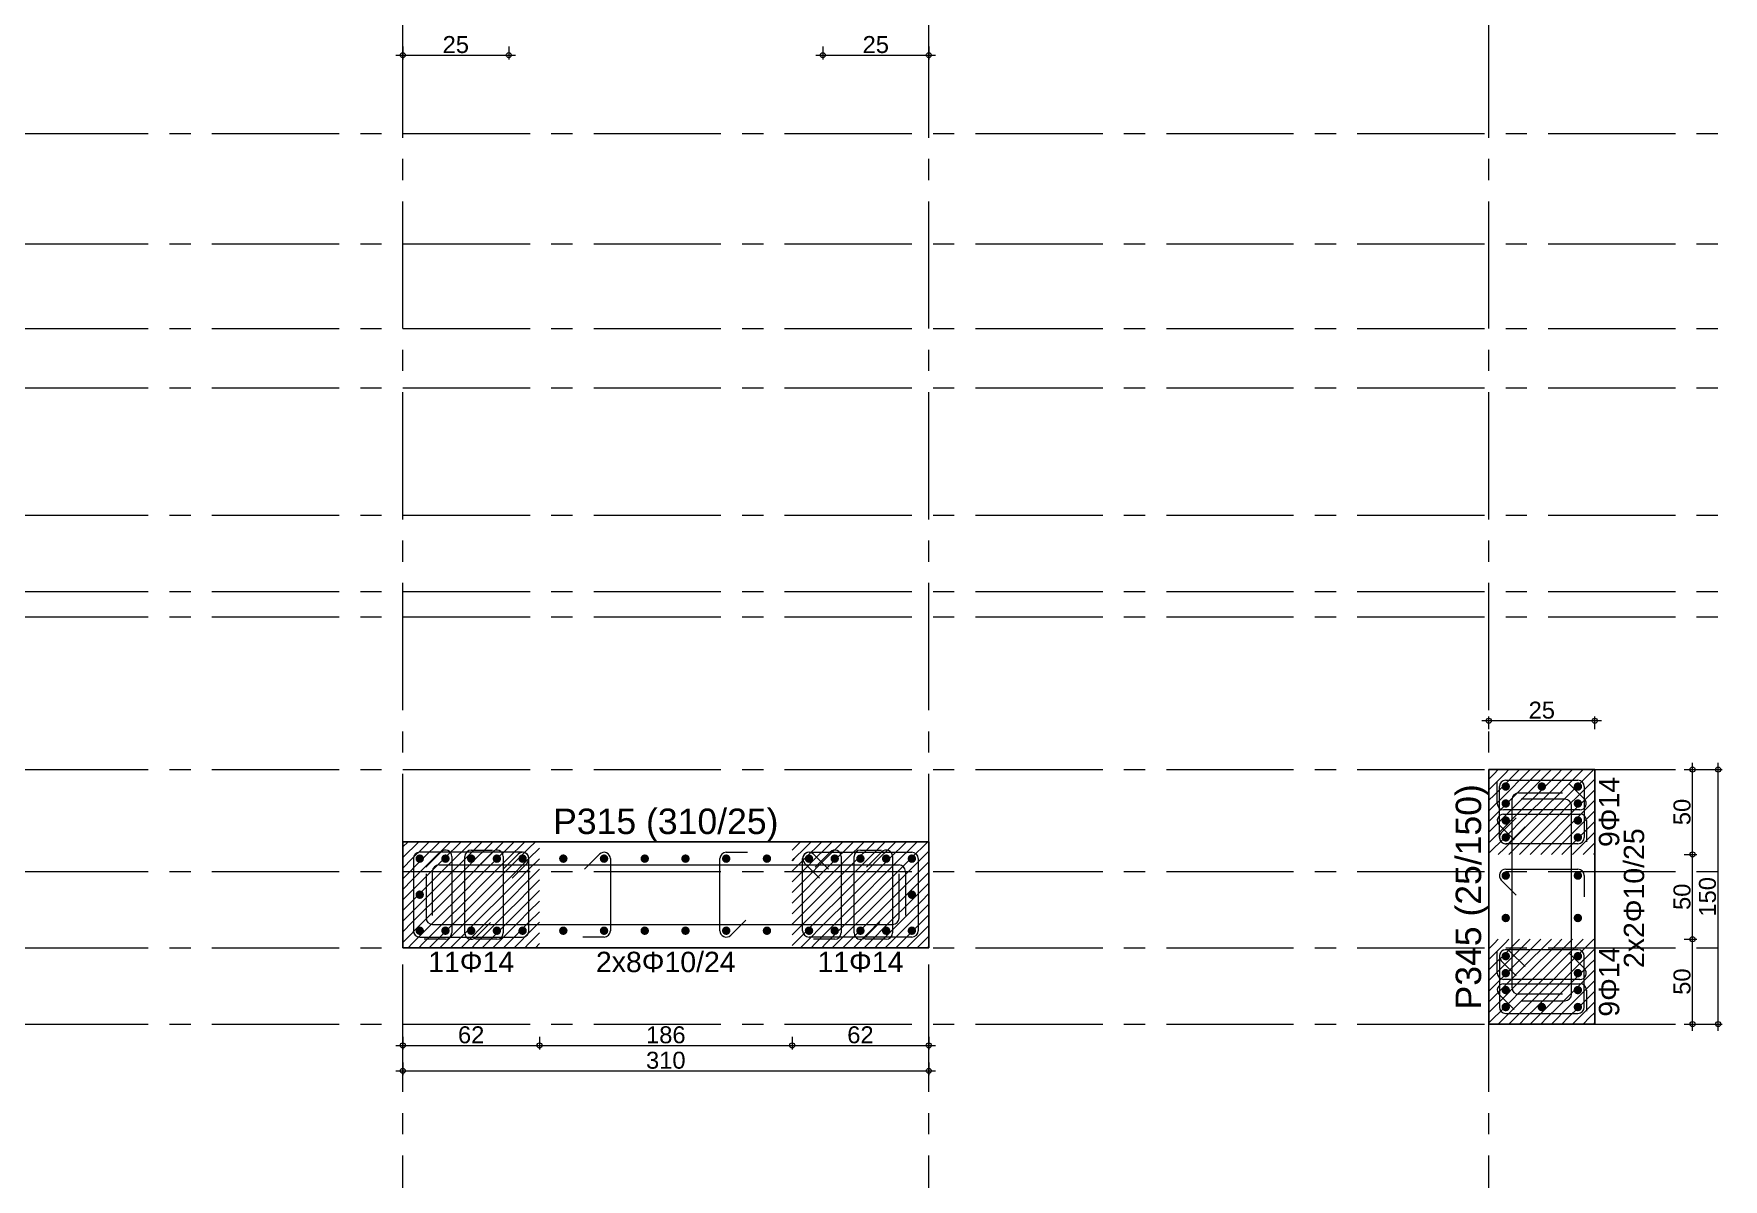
# Model space of a CAD drawing. Header units: millimetres. Extents: x 2232 to 85269, y -3593 to 5869.
# Drawn here: x 34444 to 35440, y 3792 to 4467 of the extents above; entities that cross this region are included whole.
import ezdxf

# ---------------------------------------------------------------- set-up
doc = ezdxf.new("R2010")
doc.units = ezdxf.units.MM
doc.linetypes.add('CENTER2', pattern=[112.5, 75, -12.5, 12.5, -12.5])
doc.linetypes.add('DASHDOT2', pattern=[12.7, 6.35, -3.175, 0, -3.175])
doc.layers.add('aks', color=251, linetype='DASHDOT2', lineweight=35)
for name, color, linetype in [('Donatı Yazısı', 7, 'Continuous'), ('Donatı Çizgisi', 7, 'Continuous'), ('Kolon', 7, 'Continuous'), ('Ölçülendirme', 7, 'Continuous')]:
    doc.layers.add(name, color=color, linetype=linetype)
doc.styles.add('arial_1_18', font='arial.ttf', dxfattribs={"height": 0.2})

# ---------------------------------------------------------------- blocks, each defined once
blk = doc.blocks.new('IDE999Entity7000')
at = {"layer": 'aks', "color": 250, "linetype": 'CENTER2', "lineweight": 5}
blk.add_lwpolyline([(26135.63, 200), (26135.63, 2530)], dxfattribs=at)
blk = doc.blocks.new('IDE999Entity7001')
at = {"layer": 'aks', "color": 250, "linetype": 'CENTER2', "lineweight": 5}
blk.add_lwpolyline([(26465.63, 200), (26465.63, 2530)], dxfattribs=at)
blk = doc.blocks.new('IDE999Entity7002')
at = {"layer": 'aks', "color": 250, "linetype": 'CENTER2', "lineweight": 5}
blk.add_lwpolyline([(25825.63, 200), (25825.63, 2530)], dxfattribs=at)
blk = doc.blocks.new('IDE999Entity7007')
at = {"layer": 'aks', "color": 250, "linetype": 'CENTER2', "lineweight": 5}
blk.add_lwpolyline([(24025.63, 1440), (27285.63, 1440)], dxfattribs=at)
blk = doc.blocks.new('IDE999Entity7008')
at = {"layer": 'aks', "color": 250, "linetype": 'CENTER2', "lineweight": 5}
blk.add_lwpolyline([(24025.63, 1290), (27285.63, 1290)], dxfattribs=at)
blk = doc.blocks.new('IDE999Entity7009')
at = {"layer": 'aks', "color": 250, "linetype": 'CENTER2', "lineweight": 5}
blk.add_lwpolyline([(24025.63, 1065), (27285.63, 1065)], dxfattribs=at)
blk = doc.blocks.new('IDE999Entity7010')
at = {"layer": 'aks', "color": 250, "linetype": 'CENTER2', "lineweight": 5}
blk.add_lwpolyline([(24025.63, 915), (27285.63, 915)], dxfattribs=at)
blk = doc.blocks.new('IDE999Entity7011')
at = {"layer": 'aks', "color": 250, "linetype": 'CENTER2', "lineweight": 5}
blk.add_lwpolyline([(24025.63, 1170), (27285.63, 1170)], dxfattribs=at)
blk = doc.blocks.new('IDE999Entity7012')
at = {"layer": 'aks', "color": 250, "linetype": 'CENTER2', "lineweight": 5}
blk.add_lwpolyline([(24025.63, 1325), (27285.63, 1325)], dxfattribs=at)
blk = doc.blocks.new('IDE999Entity7013')
at = {"layer": 'aks', "color": 250, "linetype": 'CENTER2', "lineweight": 5}
blk.add_lwpolyline([(24025.63, 1215), (27285.63, 1215)], dxfattribs=at)
blk = doc.blocks.new('IDE999Entity7014')
at = {"layer": 'aks', "color": 250, "linetype": 'CENTER2', "lineweight": 5}
blk.add_lwpolyline([(24025.63, 960), (27285.63, 960)], dxfattribs=at)
blk = doc.blocks.new('IDE999Entity7017')
at = {"layer": 'aks', "color": 250, "linetype": 'CENTER2', "lineweight": 5}
blk.add_lwpolyline([(24025.63, 1155), (27285.63, 1155)], dxfattribs=at)
blk = doc.blocks.new('IDE999Entity7018')
at = {"layer": 'aks', "color": 250, "linetype": 'CENTER2', "lineweight": 5}
blk.add_lwpolyline([(24025.63, 1005), (27285.63, 1005)], dxfattribs=at)
blk = doc.blocks.new('IDE999Entity7043')
at = {"layer": 'aks', "color": 250, "linetype": 'CENTER2', "lineweight": 5}
blk.add_lwpolyline([(24025.63, 1375), (27285.63, 1375)], dxfattribs=at)

msp = doc.modelspace()

# ---------------------------------------------------------------- hatches: boundary and pattern name
at = {"layer": 'Donatı Çizgisi', "linetype": 'Continuous', "lineweight": 5}
h = msp.add_hatch(color=5, dxfattribs=at)
edge = h.paths.add_edge_path(flags=0)
edge.add_arc((35311.73, 4023.17), 2.5, 0, 360)
h = msp.add_hatch(color=5, dxfattribs=at)
edge = h.paths.add_edge_path(flags=0)
edge.add_arc((35332.98, 4023.17), 2.5, 0, 360)
h = msp.add_hatch(color=5, dxfattribs=at)
edge = h.paths.add_edge_path(flags=0)
edge.add_arc((35354.23, 4023.17), 2.5, 0, 360)
h = msp.add_hatch(color=5, dxfattribs=at)
edge = h.paths.add_edge_path(flags=0)
edge.add_arc((35311.73, 4013.17), 2.5, 0, 360)
h = msp.add_hatch(color=5, dxfattribs=at)
edge = h.paths.add_edge_path(flags=0)
edge.add_arc((35354.23, 4013.17), 2.5, 0, 360)
h = msp.add_hatch(color=5, dxfattribs=at)
edge = h.paths.add_edge_path(flags=0)
edge.add_arc((35311.73, 4003.17), 2.5, 0, 360)
h = msp.add_hatch(color=5, dxfattribs=at)
edge = h.paths.add_edge_path(flags=0)
edge.add_arc((35354.23, 4003.17), 2.5, 0, 360)
h = msp.add_hatch(color=5, dxfattribs=at)
edge = h.paths.add_edge_path(flags=0)
edge.add_arc((35311.73, 3993.17), 2.5, 0, 360)
h = msp.add_hatch(color=5, dxfattribs=at)
edge = h.paths.add_edge_path(flags=0)
edge.add_arc((35354.23, 3993.17), 2.5, 0, 360)
h = msp.add_hatch(color=5, dxfattribs=at)
edge = h.paths.add_edge_path(flags=0)
edge.add_arc((34671.73, 3980.67), 2.5, 0, 360)
h = msp.add_hatch(color=5, dxfattribs=at)
edge = h.paths.add_edge_path(flags=0)
edge.add_arc((34686.88, 3980.67), 2.5, 0, 360)
h = msp.add_hatch(color=5, dxfattribs=at)
edge = h.paths.add_edge_path(flags=0)
edge.add_arc((34702.03, 3980.67), 2.5, 0, 360)
h = msp.add_hatch(color=5, dxfattribs=at)
edge = h.paths.add_edge_path(flags=0)
edge.add_arc((34717.18, 3980.67), 2.5, 0, 360)
h = msp.add_hatch(color=5, dxfattribs=at)
edge = h.paths.add_edge_path(flags=0)
edge.add_arc((34732.33, 3980.67), 2.5, 0, 360)
h = msp.add_hatch(color=5, dxfattribs=at)
edge = h.paths.add_edge_path(flags=0)
edge.add_arc((34756.33, 3980.67), 2.5, 0, 360)
h = msp.add_hatch(color=5, dxfattribs=at)
edge = h.paths.add_edge_path(flags=0)
edge.add_arc((34780.33, 3980.67), 2.5, 0, 360)
h = msp.add_hatch(color=5, dxfattribs=at)
edge = h.paths.add_edge_path(flags=0)
edge.add_arc((34804.33, 3980.67), 2.5, 0, 360)
h = msp.add_hatch(color=5, dxfattribs=at)
edge = h.paths.add_edge_path(flags=0)
edge.add_arc((34828.33, 3980.67), 2.5, 0, 360)
h = msp.add_hatch(color=5, dxfattribs=at)
edge = h.paths.add_edge_path(flags=0)
edge.add_arc((34852.33, 3980.67), 2.5, 0, 360)
h = msp.add_hatch(color=5, dxfattribs=at)
edge = h.paths.add_edge_path(flags=0)
edge.add_arc((34876.33, 3980.67), 2.5, 0, 360)
h = msp.add_hatch(color=5, dxfattribs=at)
edge = h.paths.add_edge_path(flags=0)
edge.add_arc((34901.13, 3980.67), 2.5, 0, 360)
h = msp.add_hatch(color=5, dxfattribs=at)
edge = h.paths.add_edge_path(flags=0)
edge.add_arc((34916.28, 3980.67), 2.5, 0, 360)
h = msp.add_hatch(color=5, dxfattribs=at)
edge = h.paths.add_edge_path(flags=0)
edge.add_arc((34931.43, 3980.67), 2.5, 0, 360)
h = msp.add_hatch(color=5, dxfattribs=at)
edge = h.paths.add_edge_path(flags=0)
edge.add_arc((34946.58, 3980.67), 2.5, 0, 360)
h = msp.add_hatch(color=5, dxfattribs=at)
edge = h.paths.add_edge_path(flags=0)
edge.add_arc((34961.73, 3980.67), 2.5, 0, 360)
h = msp.add_hatch(color=5, dxfattribs=at)
edge = h.paths.add_edge_path(flags=0)
edge.add_arc((35311.73, 3970.67), 2.5, 0, 360)
h = msp.add_hatch(color=5, dxfattribs=at)
edge = h.paths.add_edge_path(flags=0)
edge.add_arc((35354.23, 3970.67), 2.5, 0, 360)
h = msp.add_hatch(color=5, dxfattribs=at)
edge = h.paths.add_edge_path(flags=0)
edge.add_arc((34671.73, 3959.42), 2.5, 0, 360)
h = msp.add_hatch(color=5, dxfattribs=at)
edge = h.paths.add_edge_path(flags=0)
edge.add_arc((34961.73, 3959.42), 2.5, 0, 360)
h = msp.add_hatch(color=5, dxfattribs=at)
edge = h.paths.add_edge_path(flags=0)
edge.add_arc((35311.73, 3945.67), 2.5, 0, 360)
h = msp.add_hatch(color=5, dxfattribs=at)
edge = h.paths.add_edge_path(flags=0)
edge.add_arc((35354.23, 3945.67), 2.5, 0, 360)
h = msp.add_hatch(color=5, dxfattribs=at)
edge = h.paths.add_edge_path(flags=0)
edge.add_arc((34671.73, 3938.17), 2.5, 0, 360)
h = msp.add_hatch(color=5, dxfattribs=at)
edge = h.paths.add_edge_path(flags=0)
edge.add_arc((34686.88, 3938.17), 2.5, 0, 360)
h = msp.add_hatch(color=5, dxfattribs=at)
edge = h.paths.add_edge_path(flags=0)
edge.add_arc((34702.03, 3938.17), 2.5, 0, 360)
h = msp.add_hatch(color=5, dxfattribs=at)
edge = h.paths.add_edge_path(flags=0)
edge.add_arc((34717.18, 3938.17), 2.5, 0, 360)
h = msp.add_hatch(color=5, dxfattribs=at)
edge = h.paths.add_edge_path(flags=0)
edge.add_arc((34732.33, 3938.17), 2.5, 0, 360)
h = msp.add_hatch(color=5, dxfattribs=at)
edge = h.paths.add_edge_path(flags=0)
edge.add_arc((34756.33, 3938.17), 2.5, 0, 360)
h = msp.add_hatch(color=5, dxfattribs=at)
edge = h.paths.add_edge_path(flags=0)
edge.add_arc((34780.33, 3938.17), 2.5, 0, 360)
h = msp.add_hatch(color=5, dxfattribs=at)
edge = h.paths.add_edge_path(flags=0)
edge.add_arc((34804.33, 3938.17), 2.5, 0, 360)
h = msp.add_hatch(color=5, dxfattribs=at)
edge = h.paths.add_edge_path(flags=0)
edge.add_arc((34828.33, 3938.17), 2.5, 0, 360)
h = msp.add_hatch(color=5, dxfattribs=at)
edge = h.paths.add_edge_path(flags=0)
edge.add_arc((34852.33, 3938.17), 2.5, 0, 360)
h = msp.add_hatch(color=5, dxfattribs=at)
edge = h.paths.add_edge_path(flags=0)
edge.add_arc((34876.33, 3938.17), 2.5, 0, 360)
h = msp.add_hatch(color=5, dxfattribs=at)
edge = h.paths.add_edge_path(flags=0)
edge.add_arc((34901.13, 3938.17), 2.5, 0, 360)
h = msp.add_hatch(color=5, dxfattribs=at)
edge = h.paths.add_edge_path(flags=0)
edge.add_arc((34916.28, 3938.17), 2.5, 0, 360)
h = msp.add_hatch(color=5, dxfattribs=at)
edge = h.paths.add_edge_path(flags=0)
edge.add_arc((34931.43, 3938.17), 2.5, 0, 360)
h = msp.add_hatch(color=5, dxfattribs=at)
edge = h.paths.add_edge_path(flags=0)
edge.add_arc((34946.58, 3938.17), 2.5, 0, 360)
h = msp.add_hatch(color=5, dxfattribs=at)
edge = h.paths.add_edge_path(flags=0)
edge.add_arc((34961.73, 3938.17), 2.5, 0, 360)
h = msp.add_hatch(color=5, dxfattribs=at)
edge = h.paths.add_edge_path(flags=0)
edge.add_arc((35311.73, 3923.17), 2.5, 0, 360)
h = msp.add_hatch(color=5, dxfattribs=at)
edge = h.paths.add_edge_path(flags=0)
edge.add_arc((35354.23, 3923.17), 2.5, 0, 360)
h = msp.add_hatch(color=5, dxfattribs=at)
edge = h.paths.add_edge_path(flags=0)
edge.add_arc((35311.73, 3913.17), 2.5, 0, 360)
h = msp.add_hatch(color=5, dxfattribs=at)
edge = h.paths.add_edge_path(flags=0)
edge.add_arc((35354.23, 3913.17), 2.5, 0, 360)
h = msp.add_hatch(color=5, dxfattribs=at)
edge = h.paths.add_edge_path(flags=0)
edge.add_arc((35311.73, 3903.17), 2.5, 0, 360)
h = msp.add_hatch(color=5, dxfattribs=at)
edge = h.paths.add_edge_path(flags=0)
edge.add_arc((35354.23, 3903.17), 2.5, 0, 360)
h = msp.add_hatch(color=5, dxfattribs=at)
edge = h.paths.add_edge_path(flags=0)
edge.add_arc((35311.73, 3893.17), 2.5, 0, 360)
h = msp.add_hatch(color=5, dxfattribs=at)
edge = h.paths.add_edge_path(flags=0)
edge.add_arc((35332.98, 3893.17), 2.5, 0, 360)
h = msp.add_hatch(color=5, dxfattribs=at)
edge = h.paths.add_edge_path(flags=0)
edge.add_arc((35354.23, 3893.17), 2.5, 0, 360)

# ---------------------------------------------------------------- linework, layer by layer
at = {"layer": 'Donatı Çizgisi', "color": 1, "linetype": 'Continuous', "lineweight": 5}
for points in [[(35306.73, 4013.17), (35306.73, 4025.67)], [(35349.29, 4024.66), (35358.13, 4015.82)], [(35315.48, 3904.42), (35315.48, 4015.67)], [(35319.23, 4019.42), (35345.23, 4019.42)], [(35346.73, 4015.67), (35320.73, 4015.67)], [(35355.48, 4009.42), (35310.48, 4009.42)], [(35310.48, 4006.92), (35355.48, 4006.92)], [(35350.48, 3900.67), (35350.48, 4011.92)], [(35359.23, 4003.17), (35359.23, 3990.67)], [(35316.67, 3991.67), (35307.83, 4000.51)], [(34675.39, 3975.73), (34684.23, 3984.57)], [(34702.03, 3985.67), (34714.53, 3985.67)], [(34705.69, 3975.73), (34714.53, 3984.57)], [(34768.84, 3974.48), (34777.68, 3983.32)], [(34852.33, 3984.42), (34864.83, 3984.42)], [(34904.79, 3975.73), (34913.63, 3984.57)], [(34931.43, 3985.67), (34943.93, 3985.67)], [(34935.09, 3975.73), (34943.93, 3984.57)], [(34679.23, 3947.17), (34679.23, 3973.17)], [(34682.98, 3976.92), (34954.23, 3976.92)], [(34690.63, 3981.92), (34690.63, 3936.92)], [(34698.28, 3936.92), (34698.28, 3981.92)], [(34720.93, 3981.92), (34720.93, 3936.92)], [(34784.08, 3980.67), (34784.08, 3938.17)], [(34848.58, 3938.17), (34848.58, 3980.67)], [(34920.03, 3981.92), (34920.03, 3936.92)], [(34927.68, 3936.92), (34927.68, 3981.92)], [(34950.33, 3981.92), (34950.33, 3936.92)], [(34957.98, 3973.17), (34957.98, 3947.17)], [(35311.73, 3974.42), (35354.23, 3974.42)], [(34675.48, 3971.67), (34675.48, 3945.67)], [(34954.23, 3945.67), (34954.23, 3971.67)], [(35317.92, 3959.17), (35309.08, 3968.01)], [(35357.98, 3970.67), (35357.98, 3958.17)], [(34713.52, 3943.1), (34704.68, 3934.26)], [(34863.82, 3944.35), (34854.98, 3935.51)], [(34942.92, 3943.1), (34934.08, 3934.26)], [(34686.88, 3933.17), (34674.38, 3933.17)], [(34679.23, 3941.92), (34950.48, 3941.92)], [(34717.18, 3933.17), (34704.68, 3933.17)], [(34780.33, 3934.42), (34767.83, 3934.42)], [(34916.28, 3933.17), (34903.78, 3933.17)], [(34946.58, 3933.17), (34934.08, 3933.17)], [(35306.73, 3913.17), (35306.73, 3925.67)], [(35349.29, 3924.66), (35358.13, 3915.82)], [(35355.48, 3909.42), (35310.48, 3909.42)], [(35310.48, 3906.92), (35355.48, 3906.92)], [(35359.23, 3903.17), (35359.23, 3890.67)], [(35316.67, 3891.67), (35307.83, 3900.51)], [(35345.23, 3900.67), (35319.23, 3900.67)], [(35320.73, 3896.92), (35346.73, 3896.92)]]:
    msp.add_lwpolyline(points, dxfattribs=at)
at = {"layer": 'Donatı Çizgisi', "color": 5, "linetype": 'Continuous', "lineweight": 5}
for points in [[(35307.98, 3993.17), (35307.98, 4023.17)], [(35311.73, 4026.92), (35354.23, 4026.92)], [(35357.98, 4023.17), (35357.98, 3993.17)], [(35309.08, 3995.82), (35317.92, 4004.66)], [(35323.22, 3999.35), (35314.38, 3990.51)], [(34732.33, 3984.42), (34671.73, 3984.42)], [(34729.68, 3983.32), (34720.84, 3974.48)], [(34901.13, 3984.42), (34961.73, 3984.42)], [(34903.78, 3983.32), (34912.62, 3974.48)], [(35354.23, 3989.42), (35311.73, 3989.42)], [(34667.98, 3980.67), (34667.98, 3938.17)], [(34726.14, 3969.17), (34734.98, 3978.01)], [(34736.08, 3938.17), (34736.08, 3980.67)], [(34897.38, 3938.17), (34897.38, 3980.67)], [(34907.32, 3969.17), (34898.48, 3978.01)], [(34965.48, 3980.67), (34965.48, 3938.17)], [(34671.73, 3934.42), (34732.33, 3934.42)], [(34961.73, 3934.42), (34901.13, 3934.42)], [(35307.98, 3923.17), (35307.98, 3893.17)], [(35354.23, 3926.92), (35311.73, 3926.92)], [(35323.22, 3916.98), (35314.38, 3925.82)], [(35357.98, 3893.17), (35357.98, 3923.17)], [(35309.08, 3920.51), (35317.92, 3911.67)], [(35311.73, 3889.42), (35354.23, 3889.42)]]:
    msp.add_lwpolyline(points, dxfattribs=at)
for centre, start, end in [((35311.73, 4023.17), 90, 180), ((35354.23, 4023.17), 0, 90), ((35311.73, 3993.17), 135, 270), ((35311.73, 3993.17), 180, 315), ((35354.23, 3993.17), 270, 0), ((34671.73, 3980.67), 90, 180), ((34732.33, 3980.67), 0, 135), ((34732.33, 3980.67), 315, 90), ((34901.13, 3980.67), 90, 225), ((34901.13, 3980.67), 45, 180), ((34961.73, 3980.67), 0, 90), ((34671.73, 3938.17), 180, 270), ((34732.33, 3938.17), 270, 0), ((34901.13, 3938.17), 180, 270), ((34961.73, 3938.17), 270, 0), ((35311.73, 3923.17), 45, 180), ((35311.73, 3923.17), 90, 225), ((35354.23, 3923.17), 0, 90), ((35311.73, 3893.17), 180, 270), ((35354.23, 3893.17), 270, 0)]:
    msp.add_arc(centre, 3.75, start, end, dxfattribs=at)
at = {"layer": 'Donatı Çizgisi', "color": 1, "linetype": 'Continuous', "lineweight": 5}
for centre, start, end in [((35310.48, 4013.17), 180, 270), ((35319.23, 4015.67), 90, 180), ((35346.73, 4011.92), 0, 90), ((35355.48, 4013.17), 270, 45), ((35310.48, 4003.17), 90, 225), ((35355.48, 4003.17), 0, 90), ((34686.88, 3981.92), 0, 135), ((34702.03, 3981.92), 90, 180), ((34717.18, 3981.92), 0, 135), ((34780.33, 3980.67), 0, 135), ((34852.33, 3980.67), 90, 180), ((34916.28, 3981.92), 0, 135), ((34931.43, 3981.92), 90, 180), ((34946.58, 3981.92), 0, 135), ((34682.98, 3973.17), 90, 180), ((34954.23, 3973.17), 0, 90), ((35311.73, 3970.67), 90, 225), ((35354.23, 3970.67), 0, 90), ((34679.23, 3945.67), 180, 270), ((34950.48, 3945.67), 270, 0), ((34686.88, 3936.92), 270, 0), ((34702.03, 3936.92), 180, 315), ((34717.18, 3936.92), 270, 0), ((34780.33, 3938.17), 270, 0), ((34852.33, 3938.17), 180, 315), ((34916.28, 3936.92), 270, 0), ((34931.43, 3936.92), 180, 315), ((34946.58, 3936.92), 270, 0), ((35310.48, 3913.17), 180, 270), ((35355.48, 3913.17), 270, 45), ((35310.48, 3903.17), 90, 225), ((35319.23, 3904.42), 180, 270), ((35355.48, 3903.17), 0, 90), ((35346.73, 3900.67), 270, 0)]:
    msp.add_arc(centre, 3.75, start, end, dxfattribs=at)
at = {"layer": 'Kolon', "color": 33, "linetype": 'Continuous', "lineweight": -3}
for points in [[(35301.73, 3883.17), (35301.73, 4033.17)], [(35301.73, 4033.17), (35364.23, 4033.17)], [(35364.23, 3883.17), (35364.23, 4033.17)], [(34661.73, 3990.67), (34971.73, 3990.67)], [(34661.73, 3928.17), (34661.73, 3990.67)], [(34971.73, 3928.17), (34971.73, 3990.67)], [(34661.73, 3928.17), (34971.73, 3928.17)], [(35301.73, 3883.17), (35364.23, 3883.17)]]:
    msp.add_lwpolyline(points, dxfattribs=at)
at = {"layer": 'Kolon', "color": 251, "linetype": 'Continuous', "lineweight": -3}
for points in [[(35304.85, 4030.67), (35307.35, 4033.17)], [(35311.1, 4030.67), (35313.6, 4033.17)], [(35317.35, 4030.67), (35319.85, 4033.17)], [(35323.6, 4030.67), (35326.1, 4033.17)], [(35329.85, 4030.67), (35332.35, 4033.17)], [(35336.1, 4030.67), (35338.6, 4033.17)], [(35342.35, 4030.67), (35344.85, 4033.17)], [(35348.6, 4030.67), (35351.1, 4033.17)], [(35354.85, 4030.67), (35357.35, 4033.17)], [(35361.1, 4030.67), (35363.6, 4033.17)], [(35301.73, 4021.3), (35311.1, 4030.67)], [(35301.73, 4027.55), (35304.85, 4030.67)], [(35304.85, 4018.17), (35311.1, 4024.42)], [(35311.1, 4018.17), (35323.6, 4030.67)], [(35311.1, 4024.42), (35317.35, 4030.67)], [(35317.35, 4018.17), (35323.6, 4024.42)], [(35323.6, 4018.17), (35336.1, 4030.67)], [(35323.6, 4024.42), (35329.85, 4030.67)], [(35329.85, 4018.17), (35336.1, 4024.42)], [(35336.1, 4018.17), (35348.6, 4030.67)], [(35336.1, 4024.42), (35342.35, 4030.67)], [(35342.35, 4018.17), (35348.6, 4024.42)], [(35348.6, 4018.17), (35361.1, 4030.67)], [(35348.6, 4024.42), (35354.85, 4030.67)], [(35354.85, 4018.17), (35361.1, 4024.42)], [(35361.1, 4024.42), (35364.23, 4027.55)], [(35301.73, 4008.8), (35311.1, 4018.17)], [(35301.73, 4015.05), (35304.85, 4018.17)], [(35311.1, 4005.67), (35323.6, 4018.17)], [(35311.1, 4011.92), (35317.35, 4018.17)], [(35323.6, 4005.67), (35336.1, 4018.17)], [(35323.6, 4011.92), (35329.85, 4018.17)], [(35336.1, 4005.67), (35348.6, 4018.17)], [(35336.1, 4011.92), (35342.35, 4018.17)], [(35348.6, 4005.67), (35361.1, 4018.17)], [(35348.6, 4011.92), (35354.85, 4018.17)], [(35361.1, 4018.17), (35364.23, 4021.3)], [(35361.1, 4011.92), (35364.23, 4015.05)], [(35301.73, 3996.3), (35311.1, 4005.67)], [(35301.73, 4002.55), (35304.85, 4005.67)], [(35304.85, 4005.67), (35311.1, 4011.92)], [(35311.1, 3993.17), (35323.6, 4005.67)], [(35311.1, 3999.42), (35317.35, 4005.67)], [(35317.35, 4005.67), (35323.6, 4011.92)], [(35323.6, 3993.17), (35336.1, 4005.67)], [(35323.6, 3999.42), (35329.85, 4005.67)], [(35329.85, 4005.67), (35336.1, 4011.92)], [(35336.1, 3993.17), (35348.6, 4005.67)], [(35336.1, 3999.42), (35342.35, 4005.67)], [(35342.35, 4005.67), (35348.6, 4011.92)], [(35348.6, 3993.17), (35361.1, 4005.67)], [(35348.6, 3999.42), (35354.85, 4005.67)], [(35354.85, 4005.67), (35361.1, 4011.92)], [(35361.1, 4005.67), (35364.23, 4008.8)], [(35361.1, 3999.42), (35364.23, 4002.55)], [(35301.73, 3983.8), (35311.1, 3993.17)], [(35301.73, 3990.05), (35304.85, 3993.17)], [(35304.85, 3993.17), (35311.1, 3999.42)], [(35311.1, 3986.92), (35317.35, 3993.17)], [(35313.6, 3983.17), (35323.6, 3993.17)], [(35317.35, 3993.17), (35323.6, 3999.42)], [(35323.6, 3986.92), (35329.85, 3993.17)], [(35326.1, 3983.17), (35336.1, 3993.17)], [(35329.85, 3993.17), (35336.1, 3999.42)], [(35336.1, 3986.92), (35342.35, 3993.17)], [(35338.6, 3983.17), (35348.6, 3993.17)], [(35342.35, 3993.17), (35348.6, 3999.42)], [(35348.6, 3986.92), (35354.85, 3993.17)], [(35351.1, 3983.17), (35361.1, 3993.17)], [(35354.85, 3993.17), (35361.1, 3999.42)], [(35361.1, 3993.17), (35364.23, 3996.3)], [(34661.73, 3981.3), (34671.1, 3990.67)], [(34661.73, 3987.55), (34664.85, 3990.67)], [(34667.35, 3980.67), (34673.6, 3986.92)], [(34673.6, 3980.67), (34683.6, 3990.67)], [(34673.6, 3986.92), (34677.35, 3990.67)], [(34679.85, 3980.67), (34686.1, 3986.92)], [(34686.1, 3980.67), (34696.1, 3990.67)], [(34686.1, 3986.92), (34689.85, 3990.67)], [(34692.35, 3980.67), (34698.6, 3986.92)], [(34698.6, 3980.67), (34708.6, 3990.67)], [(34698.6, 3986.92), (34702.35, 3990.67)], [(34704.85, 3980.67), (34711.1, 3986.92)], [(34711.1, 3980.67), (34721.1, 3990.67)], [(34711.1, 3986.92), (34714.85, 3990.67)], [(34717.35, 3980.67), (34723.6, 3986.92)], [(34723.6, 3980.67), (34733.6, 3990.67)], [(34723.6, 3986.92), (34727.35, 3990.67)], [(34729.85, 3980.67), (34736.1, 3986.92)], [(34736.1, 3986.92), (34739.85, 3990.67)], [(34736.1, 3980.67), (34742.33, 3986.9)], [(34891.13, 3985.7), (34896.1, 3990.67)], [(34892.35, 3980.67), (34898.6, 3986.92)], [(34898.6, 3980.67), (34908.6, 3990.67)], [(34898.6, 3986.92), (34902.35, 3990.67)], [(34904.85, 3980.67), (34911.1, 3986.92)], [(34911.1, 3980.67), (34921.1, 3990.67)], [(34911.1, 3986.92), (34914.85, 3990.67)], [(34917.35, 3980.67), (34923.6, 3986.92)], [(34923.6, 3980.67), (34933.6, 3990.67)], [(34923.6, 3986.92), (34927.35, 3990.67)], [(34929.85, 3980.67), (34936.1, 3986.92)], [(34936.1, 3980.67), (34946.1, 3990.67)], [(34936.1, 3986.92), (34939.85, 3990.67)], [(34942.35, 3980.67), (34948.6, 3986.92)], [(34948.6, 3980.67), (34958.6, 3990.67)], [(34948.6, 3986.92), (34952.35, 3990.67)], [(34954.85, 3980.67), (34961.1, 3986.92)], [(34961.1, 3980.67), (34971.1, 3990.67)], [(34961.1, 3986.92), (34964.85, 3990.67)], [(34967.35, 3980.67), (34971.73, 3985.05)], [(35307.35, 3983.17), (35311.1, 3986.92)], [(35319.85, 3983.17), (35323.6, 3986.92)], [(35332.35, 3983.17), (35336.1, 3986.92)], [(35344.85, 3983.17), (35348.6, 3986.92)], [(35357.35, 3983.17), (35361.1, 3986.92)], [(35361.1, 3986.92), (35364.23, 3990.05)], [(35363.6, 3983.17), (35364.23, 3983.8)], [(34661.73, 3968.8), (34673.6, 3980.67)], [(34661.73, 3975.05), (34667.35, 3980.67)], [(34667.35, 3968.17), (34673.6, 3974.42)], [(34673.6, 3968.17), (34686.1, 3980.67)], [(34673.6, 3974.42), (34679.85, 3980.67)], [(34679.85, 3968.17), (34686.1, 3974.42)], [(34686.1, 3968.17), (34698.6, 3980.67)], [(34686.1, 3974.42), (34692.35, 3980.67)], [(34692.35, 3968.17), (34698.6, 3974.42)], [(34698.6, 3968.17), (34711.1, 3980.67)], [(34698.6, 3974.42), (34704.85, 3980.67)], [(34704.85, 3968.17), (34711.1, 3974.42)], [(34711.1, 3968.17), (34723.6, 3980.67)], [(34711.1, 3974.42), (34717.35, 3980.67)], [(34717.35, 3968.17), (34723.6, 3974.42)], [(34723.6, 3968.17), (34736.1, 3980.67)], [(34723.6, 3974.42), (34729.85, 3980.67)], [(34729.85, 3968.17), (34736.1, 3974.42)], [(34736.1, 3974.42), (34742.33, 3980.65)], [(34736.1, 3968.17), (34742.33, 3974.4)], [(34891.13, 3973.2), (34898.6, 3980.67)], [(34891.13, 3979.45), (34892.35, 3980.67)], [(34892.35, 3968.17), (34898.6, 3974.42)], [(34898.6, 3968.17), (34911.1, 3980.67)], [(34898.6, 3974.42), (34904.85, 3980.67)], [(34904.85, 3968.17), (34911.1, 3974.42)], [(34911.1, 3968.17), (34923.6, 3980.67)], [(34911.1, 3974.42), (34917.35, 3980.67)], [(34917.35, 3968.17), (34923.6, 3974.42)], [(34923.6, 3968.17), (34936.1, 3980.67)], [(34923.6, 3974.42), (34929.85, 3980.67)], [(34929.85, 3968.17), (34936.1, 3974.42)], [(34936.1, 3968.17), (34948.6, 3980.67)], [(34936.1, 3974.42), (34942.35, 3980.67)], [(34942.35, 3968.17), (34948.6, 3974.42)], [(34948.6, 3968.17), (34961.1, 3980.67)], [(34948.6, 3974.42), (34954.85, 3980.67)], [(34954.85, 3968.17), (34961.1, 3974.42)], [(34961.1, 3974.42), (34967.35, 3980.67)], [(34961.1, 3968.17), (34971.73, 3978.8)], [(34967.35, 3968.17), (34971.73, 3972.55)], [(34661.73, 3956.3), (34673.6, 3968.17)], [(34661.73, 3962.55), (34667.35, 3968.17)], [(34673.6, 3955.67), (34686.1, 3968.17)], [(34673.6, 3961.92), (34679.85, 3968.17)], [(34686.1, 3955.67), (34698.6, 3968.17)], [(34686.1, 3961.92), (34692.35, 3968.17)], [(34698.6, 3955.67), (34711.1, 3968.17)], [(34698.6, 3961.92), (34704.85, 3968.17)], [(34711.1, 3955.67), (34723.6, 3968.17)], [(34711.1, 3961.92), (34717.35, 3968.17)], [(34723.6, 3955.67), (34736.1, 3968.17)], [(34723.6, 3961.92), (34729.85, 3968.17)], [(34736.1, 3961.92), (34742.33, 3968.15)], [(34891.13, 3960.7), (34898.6, 3968.17)], [(34891.13, 3966.95), (34892.35, 3968.17)], [(34898.6, 3955.67), (34911.1, 3968.17)], [(34898.6, 3961.92), (34904.85, 3968.17)], [(34911.1, 3955.67), (34923.6, 3968.17)], [(34911.1, 3961.92), (34917.35, 3968.17)], [(34923.6, 3955.67), (34936.1, 3968.17)], [(34923.6, 3961.92), (34929.85, 3968.17)], [(34936.1, 3955.67), (34948.6, 3968.17)], [(34936.1, 3961.92), (34942.35, 3968.17)], [(34948.6, 3955.67), (34961.1, 3968.17)], [(34948.6, 3961.92), (34954.85, 3968.17)], [(34961.1, 3961.92), (34967.35, 3968.17)], [(34961.1, 3955.67), (34971.73, 3966.3)], [(34661.73, 3943.8), (34673.6, 3955.67)], [(34661.73, 3950.05), (34667.35, 3955.67)], [(34667.35, 3955.67), (34673.6, 3961.92)], [(34673.6, 3943.17), (34686.1, 3955.67)], [(34673.6, 3949.42), (34679.85, 3955.67)], [(34679.85, 3955.67), (34686.1, 3961.92)], [(34686.1, 3943.17), (34698.6, 3955.67)], [(34686.1, 3949.42), (34692.35, 3955.67)], [(34692.35, 3955.67), (34698.6, 3961.92)], [(34698.6, 3943.17), (34711.1, 3955.67)], [(34698.6, 3949.42), (34704.85, 3955.67)], [(34704.85, 3955.67), (34711.1, 3961.92)], [(34711.1, 3943.17), (34723.6, 3955.67)], [(34711.1, 3949.42), (34717.35, 3955.67)], [(34717.35, 3955.67), (34723.6, 3961.92)], [(34723.6, 3943.17), (34736.1, 3955.67)], [(34723.6, 3949.42), (34729.85, 3955.67)], [(34729.85, 3955.67), (34736.1, 3961.92)], [(34736.1, 3955.67), (34742.33, 3961.9)], [(34736.1, 3949.42), (34742.33, 3955.65)], [(34891.13, 3948.2), (34898.6, 3955.67)], [(34891.13, 3954.45), (34892.35, 3955.67)], [(34892.35, 3955.67), (34898.6, 3961.92)], [(34898.6, 3943.17), (34911.1, 3955.67)], [(34898.6, 3949.42), (34904.85, 3955.67)], [(34904.85, 3955.67), (34911.1, 3961.92)], [(34911.1, 3943.17), (34923.6, 3955.67)], [(34911.1, 3949.42), (34917.35, 3955.67)], [(34917.35, 3955.67), (34923.6, 3961.92)], [(34923.6, 3943.17), (34936.1, 3955.67)], [(34923.6, 3949.42), (34929.85, 3955.67)], [(34929.85, 3955.67), (34936.1, 3961.92)], [(34936.1, 3943.17), (34948.6, 3955.67)], [(34936.1, 3949.42), (34942.35, 3955.67)], [(34942.35, 3955.67), (34948.6, 3961.92)], [(34948.6, 3943.17), (34961.1, 3955.67)], [(34948.6, 3949.42), (34954.85, 3955.67)], [(34954.85, 3955.67), (34961.1, 3961.92)], [(34961.1, 3949.42), (34967.35, 3955.67)], [(34961.1, 3943.17), (34971.73, 3953.8)], [(34967.35, 3955.67), (34971.73, 3960.05)], [(34661.73, 3931.3), (34673.6, 3943.17)], [(34661.73, 3937.55), (34667.35, 3943.17)], [(34667.35, 3943.17), (34673.6, 3949.42)], [(34673.6, 3930.67), (34686.1, 3943.17)], [(34673.6, 3936.92), (34679.85, 3943.17)], [(34679.85, 3943.17), (34686.1, 3949.42)], [(34686.1, 3930.67), (34698.6, 3943.17)], [(34686.1, 3936.92), (34692.35, 3943.17)], [(34692.35, 3943.17), (34698.6, 3949.42)], [(34698.6, 3930.67), (34711.1, 3943.17)], [(34698.6, 3936.92), (34704.85, 3943.17)], [(34704.85, 3943.17), (34711.1, 3949.42)], [(34711.1, 3930.67), (34723.6, 3943.17)], [(34711.1, 3936.92), (34717.35, 3943.17)], [(34717.35, 3943.17), (34723.6, 3949.42)], [(34723.6, 3930.67), (34736.1, 3943.17)], [(34723.6, 3936.92), (34729.85, 3943.17)], [(34729.85, 3943.17), (34736.1, 3949.42)], [(34736.1, 3943.17), (34742.33, 3949.4)], [(34736.1, 3936.92), (34742.33, 3943.15)], [(34891.13, 3935.7), (34898.6, 3943.17)], [(34891.13, 3941.95), (34892.35, 3943.17)], [(34892.35, 3943.17), (34898.6, 3949.42)], [(34898.6, 3930.67), (34911.1, 3943.17)], [(34898.6, 3936.92), (34904.85, 3943.17)], [(34904.85, 3943.17), (34911.1, 3949.42)], [(34911.1, 3930.67), (34923.6, 3943.17)], [(34911.1, 3936.92), (34917.35, 3943.17)], [(34917.35, 3943.17), (34923.6, 3949.42)], [(34923.6, 3930.67), (34936.1, 3943.17)], [(34923.6, 3936.92), (34929.85, 3943.17)], [(34929.85, 3943.17), (34936.1, 3949.42)], [(34936.1, 3930.67), (34948.6, 3943.17)], [(34936.1, 3936.92), (34942.35, 3943.17)], [(34942.35, 3943.17), (34948.6, 3949.42)], [(34948.6, 3930.67), (34961.1, 3943.17)], [(34948.6, 3936.92), (34954.85, 3943.17)], [(34954.85, 3943.17), (34961.1, 3949.42)], [(34961.1, 3936.92), (34967.35, 3943.17)], [(34967.35, 3943.17), (34971.73, 3947.55)], [(34667.35, 3930.67), (34673.6, 3936.92)], [(34679.85, 3930.67), (34686.1, 3936.92)], [(34692.35, 3930.67), (34698.6, 3936.92)], [(34704.85, 3930.67), (34711.1, 3936.92)], [(34717.35, 3930.67), (34723.6, 3936.92)], [(34729.85, 3930.67), (34736.1, 3936.92)], [(34736.1, 3930.67), (34742.33, 3936.9)], [(34892.35, 3930.67), (34898.6, 3936.92)], [(34904.85, 3930.67), (34911.1, 3936.92)], [(34917.35, 3930.67), (34923.6, 3936.92)], [(34929.85, 3930.67), (34936.1, 3936.92)], [(34942.35, 3930.67), (34948.6, 3936.92)], [(34954.85, 3930.67), (34961.1, 3936.92)], [(34961.1, 3930.67), (34971.73, 3941.3)], [(34967.35, 3930.67), (34971.73, 3935.05)], [(35304.85, 3930.67), (35307.35, 3933.17)], [(35311.1, 3930.67), (35313.6, 3933.17)], [(35317.35, 3930.67), (35319.85, 3933.17)], [(35323.6, 3930.67), (35326.1, 3933.17)], [(35329.85, 3930.67), (35332.35, 3933.17)], [(35336.1, 3930.67), (35338.6, 3933.17)], [(35342.35, 3930.67), (35344.85, 3933.17)], [(35348.6, 3930.67), (35351.1, 3933.17)], [(35354.85, 3930.67), (35357.35, 3933.17)], [(35361.1, 3930.67), (35363.6, 3933.17)], [(34664.85, 3928.17), (34667.35, 3930.67)], [(34671.1, 3928.17), (34673.6, 3930.67)], [(34677.35, 3928.17), (34679.85, 3930.67)], [(34683.6, 3928.17), (34686.1, 3930.67)], [(34689.85, 3928.17), (34692.35, 3930.67)], [(34696.1, 3928.17), (34698.6, 3930.67)], [(34702.35, 3928.17), (34704.85, 3930.67)], [(34708.6, 3928.17), (34711.1, 3930.67)], [(34714.85, 3928.17), (34717.35, 3930.67)], [(34721.1, 3928.17), (34723.6, 3930.67)], [(34727.35, 3928.17), (34729.85, 3930.67)], [(34733.6, 3928.17), (34736.1, 3930.67)], [(34739.85, 3928.17), (34742.33, 3930.65)], [(34891.13, 3929.45), (34892.35, 3930.67)], [(34896.1, 3928.17), (34898.6, 3930.67)], [(34902.35, 3928.17), (34904.85, 3930.67)], [(34908.6, 3928.17), (34911.1, 3930.67)], [(34914.85, 3928.17), (34917.35, 3930.67)], [(34921.1, 3928.17), (34923.6, 3930.67)], [(34927.35, 3928.17), (34929.85, 3930.67)], [(34933.6, 3928.17), (34936.1, 3930.67)], [(34939.85, 3928.17), (34942.35, 3930.67)], [(34946.1, 3928.17), (34948.6, 3930.67)], [(34952.35, 3928.17), (34954.85, 3930.67)], [(34958.6, 3928.17), (34961.1, 3930.67)], [(34964.85, 3928.17), (34967.35, 3930.67)], [(34971.1, 3928.17), (34971.73, 3928.8)], [(35301.73, 3921.3), (35311.1, 3930.67)], [(35301.73, 3927.55), (35304.85, 3930.67)], [(35304.85, 3918.17), (35311.1, 3924.42)], [(35311.1, 3918.17), (35323.6, 3930.67)], [(35311.1, 3924.42), (35317.35, 3930.67)], [(35317.35, 3918.17), (35323.6, 3924.42)], [(35323.6, 3918.17), (35336.1, 3930.67)], [(35323.6, 3924.42), (35329.85, 3930.67)], [(35329.85, 3918.17), (35336.1, 3924.42)], [(35336.1, 3918.17), (35348.6, 3930.67)], [(35336.1, 3924.42), (35342.35, 3930.67)], [(35342.35, 3918.17), (35348.6, 3924.42)], [(35348.6, 3918.17), (35361.1, 3930.67)], [(35348.6, 3924.42), (35354.85, 3930.67)], [(35354.85, 3918.17), (35361.1, 3924.42)], [(35361.1, 3924.42), (35364.23, 3927.55)], [(35301.73, 3908.8), (35311.1, 3918.17)], [(35301.73, 3915.05), (35304.85, 3918.17)], [(35311.1, 3905.67), (35323.6, 3918.17)], [(35311.1, 3911.92), (35317.35, 3918.17)], [(35323.6, 3905.67), (35336.1, 3918.17)], [(35323.6, 3911.92), (35329.85, 3918.17)], [(35336.1, 3905.67), (35348.6, 3918.17)], [(35336.1, 3911.92), (35342.35, 3918.17)], [(35348.6, 3905.67), (35361.1, 3918.17)], [(35348.6, 3911.92), (35354.85, 3918.17)], [(35361.1, 3918.17), (35364.23, 3921.3)], [(35361.1, 3911.92), (35364.23, 3915.05)], [(35301.73, 3896.3), (35311.1, 3905.67)], [(35301.73, 3902.55), (35304.85, 3905.67)], [(35304.85, 3905.67), (35311.1, 3911.92)], [(35311.1, 3893.17), (35323.6, 3905.67)], [(35311.1, 3899.42), (35317.35, 3905.67)], [(35317.35, 3905.67), (35323.6, 3911.92)], [(35323.6, 3893.17), (35336.1, 3905.67)], [(35323.6, 3899.42), (35329.85, 3905.67)], [(35329.85, 3905.67), (35336.1, 3911.92)], [(35336.1, 3893.17), (35348.6, 3905.67)], [(35336.1, 3899.42), (35342.35, 3905.67)], [(35342.35, 3905.67), (35348.6, 3911.92)], [(35348.6, 3893.17), (35361.1, 3905.67)], [(35348.6, 3899.42), (35354.85, 3905.67)], [(35354.85, 3905.67), (35361.1, 3911.92)], [(35361.1, 3905.67), (35364.23, 3908.8)], [(35301.73, 3883.8), (35311.1, 3893.17)], [(35301.73, 3890.05), (35304.85, 3893.17)], [(35304.85, 3893.17), (35311.1, 3899.42)], [(35311.1, 3886.92), (35317.35, 3893.17)], [(35313.6, 3883.17), (35323.6, 3893.17)], [(35317.35, 3893.17), (35323.6, 3899.42)], [(35323.6, 3886.92), (35329.85, 3893.17)], [(35326.1, 3883.17), (35336.1, 3893.17)], [(35329.85, 3893.17), (35336.1, 3899.42)], [(35336.1, 3886.92), (35342.35, 3893.17)], [(35338.6, 3883.17), (35348.6, 3893.17)], [(35342.35, 3893.17), (35348.6, 3899.42)], [(35348.6, 3886.92), (35354.85, 3893.17)], [(35351.1, 3883.17), (35361.1, 3893.17)], [(35354.85, 3893.17), (35361.1, 3899.42)], [(35361.1, 3899.42), (35364.23, 3902.55)], [(35361.1, 3893.17), (35364.23, 3896.3)], [(35307.35, 3883.17), (35311.1, 3886.92)], [(35319.85, 3883.17), (35323.6, 3886.92)], [(35332.35, 3883.17), (35336.1, 3886.92)], [(35344.85, 3883.17), (35348.6, 3886.92)], [(35357.35, 3883.17), (35361.1, 3886.92)], [(35361.1, 3886.92), (35364.23, 3890.05)], [(35363.6, 3883.17), (35364.23, 3883.8)]]:
    msp.add_lwpolyline(points, dxfattribs=at)
at = {"layer": 'Ölçülendirme', "color": 5, "linetype": 'Continuous', "lineweight": 5}
for points in [[(34657.73, 4454.37), (34728.23, 4454.37)], [(34661.73, 4459.37), (34661.73, 4451.87)], [(34724.23, 4459.37), (34724.23, 4451.87)], [(34905.23, 4454.37), (34975.73, 4454.37)], [(34909.23, 4459.37), (34909.23, 4451.87)], [(34971.73, 4459.37), (34971.73, 4451.87)], [(35301.73, 4056.97), (35301.73, 4064.47)], [(35364.23, 4056.97), (35364.23, 4064.47)], [(35368.23, 4061.97), (35297.73, 4061.97)], [(35416.83, 4033.17), (35424.33, 4033.17)], [(35421.83, 3879.17), (35421.83, 4037.17)], [(35431.83, 4033.17), (35439.33, 4033.17)], [(35436.83, 3879.17), (35436.83, 4037.17)], [(35416.83, 3983.17), (35424.33, 3983.17)], [(35416.83, 3933.17), (35424.33, 3933.17)], [(35416.83, 3883.17), (35424.33, 3883.17)], [(35431.83, 3883.17), (35439.33, 3883.17)], [(34661.73, 3875.57), (34661.73, 3868.07)], [(34742.33, 3875.57), (34742.33, 3868.07)], [(34891.13, 3875.57), (34891.13, 3868.07)], [(34971.73, 3875.57), (34971.73, 3868.07)], [(34657.73, 3870.57), (34975.73, 3870.57)], [(34657.73, 3855.57), (34975.73, 3855.57)], [(34661.73, 3860.57), (34661.73, 3853.07)], [(34971.73, 3860.57), (34971.73, 3853.07)]]:
    msp.add_lwpolyline(points, dxfattribs=at)
for centre in [(34661.73, 4454.37), (34724.23, 4454.37), (34909.23, 4454.37), (34971.73, 4454.37), (35301.73, 4061.97), (35364.23, 4061.97), (35421.83, 4033.17), (35436.83, 4033.17), (35421.83, 3983.17), (35421.83, 3933.17), (35421.83, 3883.17), (35436.83, 3883.17), (34661.73, 3870.57), (34742.33, 3870.57), (34891.13, 3870.57), (34971.73, 3870.57), (34661.73, 3855.57), (34971.73, 3855.57)]:
    msp.add_circle(centre, 1.5, dxfattribs=at)

# ---------------------------------------------------------------- block references
at = {"layer": 'aks'}
for name in ['IDE999Entity7002', 'IDE999Entity7000', 'IDE999Entity7001', 'IDE999Entity7007', 'IDE999Entity7043', 'IDE999Entity7012', 'IDE999Entity7008', 'IDE999Entity7013', 'IDE999Entity7011', 'IDE999Entity7017', 'IDE999Entity7009', 'IDE999Entity7018', 'IDE999Entity7014', 'IDE999Entity7010']:
    msp.add_blockref(name, (8836.1, 2968.17), dxfattribs=at)

# ---------------------------------------------------------------- texts
at = {"layer": 'Donatı Yazısı', "color": 1, "linetype": 'Continuous', "lineweight": 5, "style": 'arial_1_18'}
for s, p in [('9Φ14', (35378.63, 3987.5)), ('2x2Φ10/25', (35393.29, 3916.18)), ('9Φ14', (35378.63, 3887.5))]:
    msp.add_text(s, height=12, rotation=90, dxfattribs=at).set_placement(p)
for s, p in [('11Φ14', (34676.7, 3913.77)), ('2x8Φ10/24', (34775.55, 3913.77)), ('11Φ14', (34906.1, 3913.77))]:
    msp.add_text(s, height=12, dxfattribs=at).set_placement(p)
at = {"layer": 'Kolon', "color": 1, "linetype": 'Continuous', "lineweight": 5, "style": 'arial_1_18'}
msp.add_text('P345 (25/150)', height=15, rotation=90, dxfattribs=at).set_placement((35297.23, 3891.77))
msp.add_text('P315 (310/25)', height=15, dxfattribs=at).set_placement((34750.33, 3995.17))
at = {"layer": 'Ölçülendirme', "color": 5, "linetype": 'Continuous', "lineweight": 5, "style": 'arial_1_18'}
for s, p in [('25', (34685.21, 4455.62)), ('25', (34932.71, 4455.62)), ('25', (35325.21, 4063.22)), ('62', (34694.26, 3871.82)), ('186', (34805.08, 3871.82)), ('62', (34923.66, 3871.82)), ('310', (34805.08, 3856.82))]:
    msp.add_text(s, height=10, dxfattribs=at).set_placement(p)
for s, p in [('50', (35420.58, 4000.4)), ('50', (35420.58, 3950.4)), ('150', (35435.58, 3946.51)), ('50', (35420.58, 3900.4))]:
    msp.add_text(s, height=10, rotation=90, dxfattribs=at).set_placement(p)

doc.saveas('drawing.dxf')
